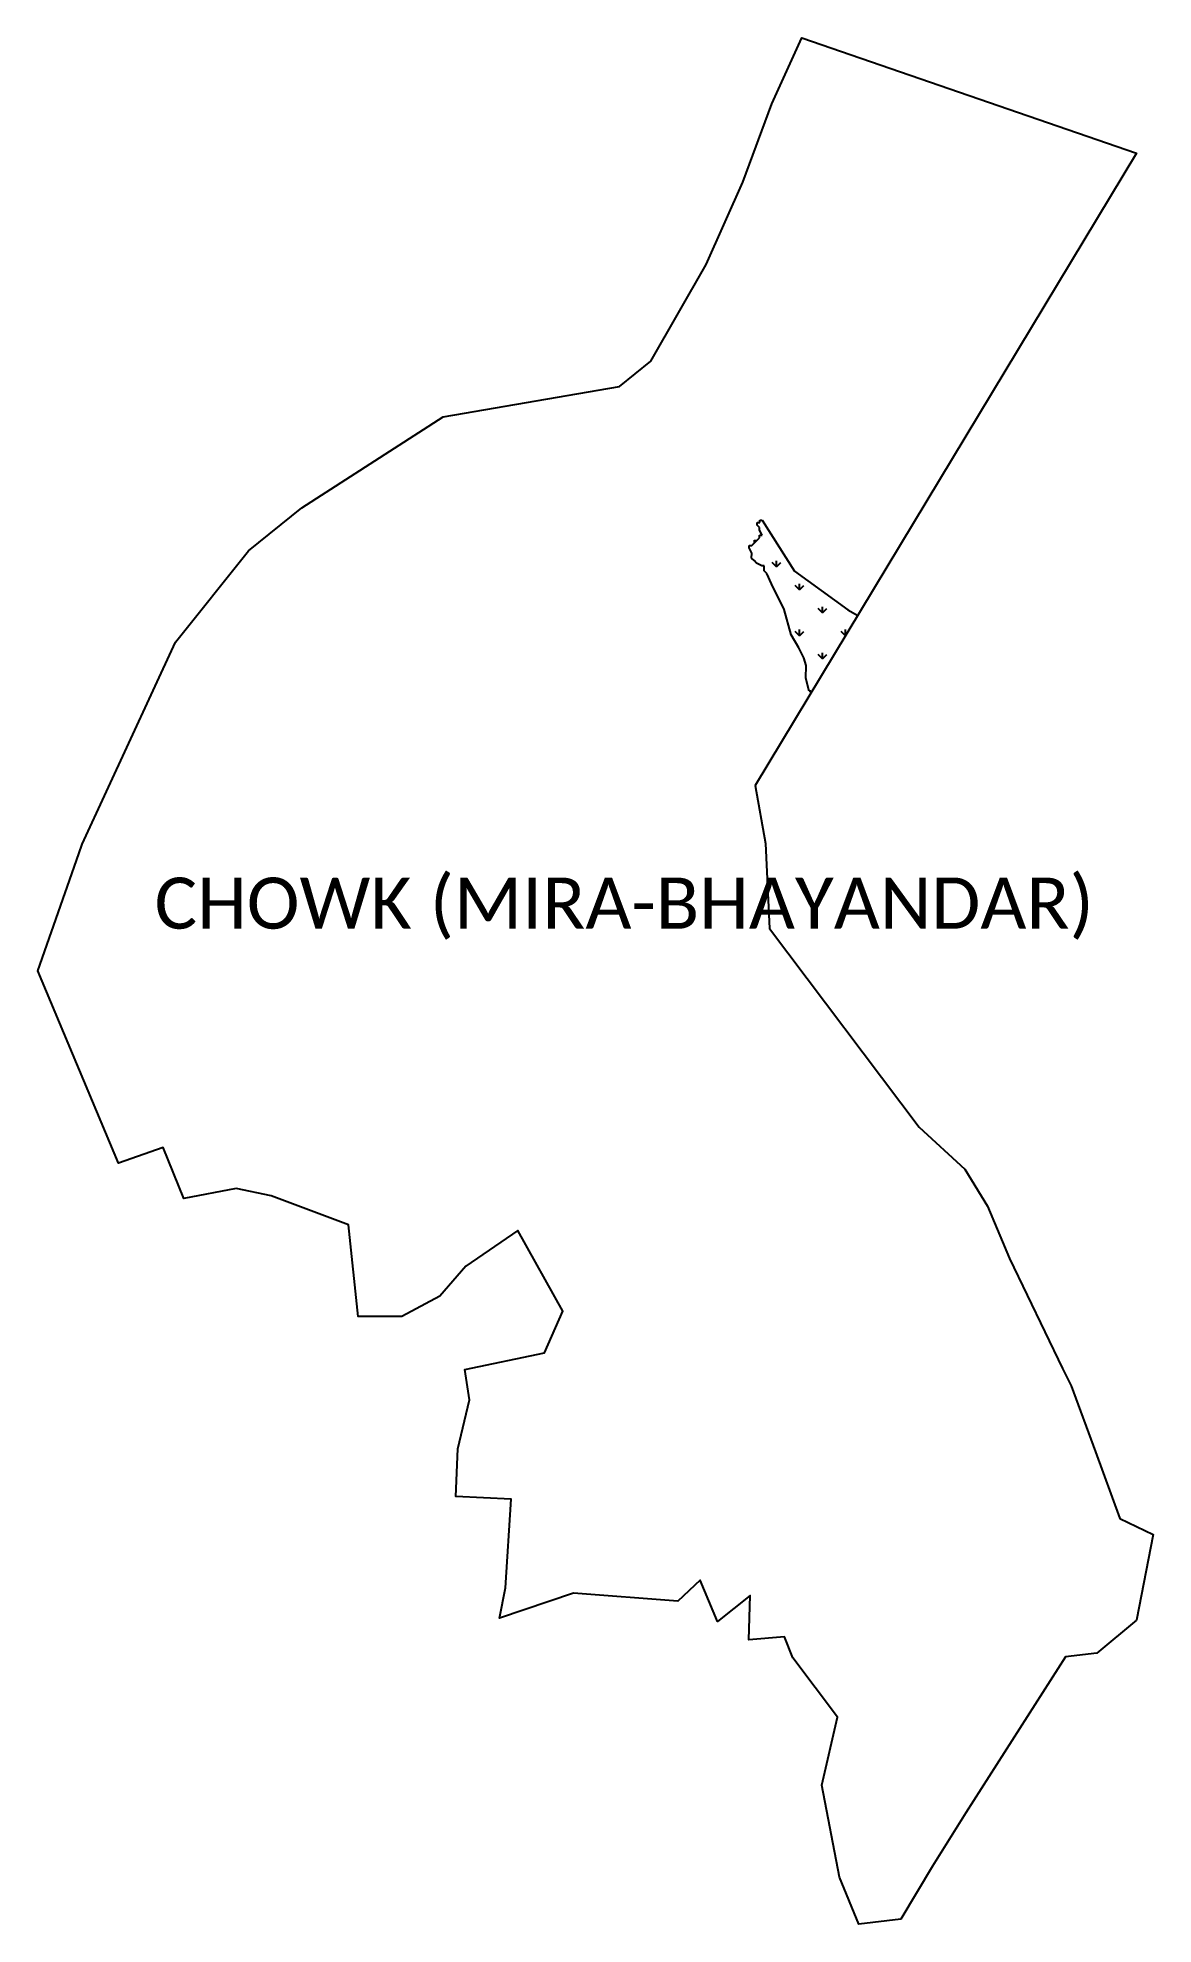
# Model space of a CAD drawing. Header units: metres. Extents: x 267138 to 268884, y 2134208 to 2137159.
import ezdxf

# ---------------------------------------------------------------- set-up
doc = ezdxf.new("R2010")
doc.units = ezdxf.units.M
doc.layers.add('MANGROOVES', color=112, linetype='Continuous')
doc.layers.add('VILLAGE NAME', color=250, linetype='Continuous')

msp = doc.modelspace()

# ---------------------------------------------------------------- linework, layer by layer
at = {"color": 3}
msp.add_lwpolyline([(267137.7, 2135699.1), (267202.1, 2135882.1), (267207.5, 2135897.2), (267245.5, 2135979.5), (267353.6, 2136213.1), (267467.8, 2136356), (267551.3, 2136423.7), (267772.5, 2136565.9), (268048.2, 2136613.5), (268097.3, 2136653), (268183.8, 2136804.3), (268241.2, 2136932.9), (268286.9, 2137055.5), (268333.8, 2137158.8), (268857.3, 2136978.2), (268260.8, 2135989.3), (268276.7, 2135898.4), (268283.1, 2135765.7), (268517.2, 2135454.8), (268588.8, 2135389), (268624.2, 2135330.9), (268658.4, 2135249.5), (268741.8, 2135077.2), (268754.9, 2135050.3), (268793.1, 2134946.6), (268831.3, 2134842.8), (268883.6, 2134817.7), (268857.6, 2134683.7), (268795.2, 2134631.9), (268746.3, 2134626.2), (268590.5, 2134382.3), (268538, 2134298.7), (268488.3, 2134215.9), (268422.7, 2134207.9), (268392.6, 2134281.5), (268364.8, 2134425.4), (268389.2, 2134531.7), (268319.3, 2134624.7), (268306.4, 2134657.7), (268250.7, 2134652.7), (268252.6, 2134721.9), (268201.8, 2134681.2), (268174.7, 2134746.3), (268139.6, 2134713), (267976.5, 2134725.8), (267860.2, 2134686.5), (267869.6, 2134734.1), (267878.9, 2134873), (267792.1, 2134876.8), (267795.1, 2134951.6), (267813.7, 2135028.1), (267806.2, 2135075.7), (267930.8, 2135101.5), (267959.5, 2135166.8), (267889.1, 2135293.2), (267807.8, 2135237.3), (267766.8, 2135190.4), (267707.5, 2135158.5), (267639.5, 2135158.3), (267624.1, 2135302), (267503, 2135347.2), (267448.2, 2135358.5), (267366.4, 2135343.1), (267333.9, 2135422.8), (267263.9, 2135398.4), (267137.7, 2135699.1), (267137.7, 2135699.1)], dxfattribs=at)
at = {"layer": 'MANGROOVES'}
for p, q in [((268263.3, 2136372.6), (268267.4, 2136376.6)), ((268263.6, 2136396.5), (268263.7, 2136400.5)), ((268267.6, 2136392.5), (268263.6, 2136396.5)), ((268263.7, 2136400.5), (268267.7, 2136400.4)), ((268267.4, 2136376.6), (268267.4, 2136380.5)), ((268267.4, 2136380.5), (268271.4, 2136380.5)), ((268267.5, 2136388.5), (268267.6, 2136392.5)), ((268271.4, 2136380.5), (268267.5, 2136388.5)), ((268267.7, 2136400.4), (268267.7, 2136404.4)), ((268267.7, 2136404.4), (268271.7, 2136404.3)), ((268271.7, 2136404.3), (268322, 2136324.6)), ((268251.2, 2136360.8), (268251.3, 2136364.8)), ((268255.1, 2136352.8), (268251.2, 2136360.8)), ((268251.3, 2136364.8), (268255.3, 2136364.8)), ((268255, 2136344.9), (268255.1, 2136352.8)), ((268255.3, 2136364.8), (268259.3, 2136368.7)), ((268259.3, 2136368.7), (268259.4, 2136372.7)), ((268259.4, 2136372.7), (268263.3, 2136372.6)), ((268258.9, 2136340.9), (268255, 2136344.9)), ((268262.9, 2136336.8), (268258.9, 2136340.9)), ((268270.8, 2136332.7), (268262.9, 2136336.8)), ((268274.8, 2136332.7), (268270.8, 2136332.7)), ((268274.7, 2136324.7), (268274.8, 2136332.7)), ((268278.6, 2136320.7), (268274.7, 2136324.7)), ((268286.3, 2136304.7), (268278.6, 2136320.7)), ((268322, 2136324.6), (268405.6, 2136264.1)), ((268305.7, 2136264.7), (268286.3, 2136304.7)), ((268317.1, 2136224.7), (268305.7, 2136264.7)), ((268405.6, 2136264.1), (268421.3, 2136255.3)), ((268328.8, 2136204.7), (268317.1, 2136224.7)), ((268336.6, 2136188.7), (268328.8, 2136204.7)), ((268340.4, 2136176.7), (268336.6, 2136188.7)), ((268340.1, 2136156.8), (268340.4, 2136176.7)), ((268344.9, 2136136.8), (268340.1, 2136156.8)), ((268347.8, 2136136.8), (268344.9, 2136136.8)), ((268347.8, 2136132.8), (268347.8, 2136136.8))]:
    msp.add_line(p, q, dxfattribs=at)
at = {"layer": 'MANGROOVES', "linetype": 'Continuous'}
for p, q in [((268258.2, 2136367), (268257.9, 2136367.3)), ((268258.2, 2136367), (268264.9, 2136373.7)), ((268258.2, 2136367), (268258.2, 2136367.6)), ((268294.1, 2136331.1), (268287.4, 2136337.8)), ((268294.1, 2136331.1), (268294.1, 2136340.6)), ((268294.1, 2136331.1), (268300.9, 2136337.8)), ((268330.1, 2136295.2), (268323.3, 2136301.9)), ((268330.1, 2136295.2), (268330.1, 2136304.7)), ((268330.1, 2136295.2), (268336.8, 2136301.9)), ((268366, 2136259.2), (268359.2, 2136266)), ((268366, 2136259.2), (268366, 2136268.8)), ((268366, 2136259.2), (268372.7, 2136266)), ((268330.1, 2136223.3), (268323.3, 2136230.1)), ((268330.1, 2136223.3), (268330.1, 2136232.9)), ((268330.1, 2136223.3), (268336.8, 2136230.1)), ((268401.9, 2136223.3), (268395.2, 2136230.1)), ((268401.9, 2136223.3), (268401.9, 2136232.9)), ((268401.9, 2136223.3), (268402.2, 2136223.6)), ((268366, 2136187.4), (268359.2, 2136194.1)), ((268366, 2136187.4), (268366, 2136196.9)), ((268366, 2136187.4), (268372.7, 2136194.1))]:
    msp.add_line(p, q, dxfattribs=at)

# ---------------------------------------------------------------- texts
at = {"layer": 'VILLAGE NAME', "insert": (267320.7, 2135845.1), "char_height": 80, "attachment_point": 1}
msp.add_mtext_dynamic_manual_height_columns('{\\fCalibri|b0|i0|c0|p34;CHOWK (MIRA-BHAYANDAR)}', width=1449.11, gutter_width=643.2, heights=[0], dxfattribs=at)

doc.saveas('drawing.dxf')
